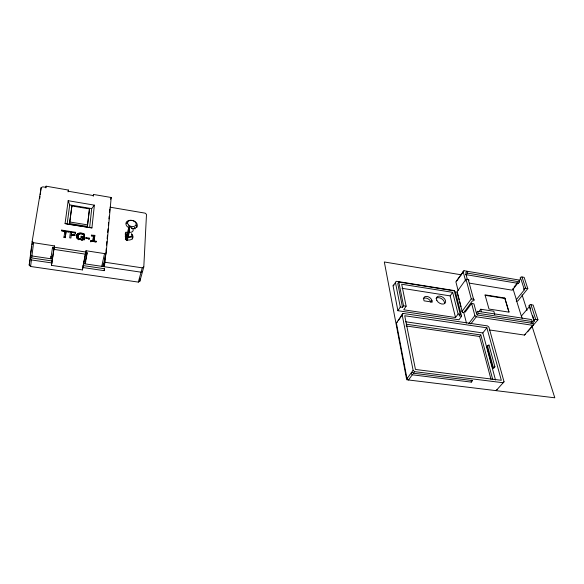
<?xml version="1.0" encoding="UTF-8"?>
<svg xmlns="http://www.w3.org/2000/svg" width="584" height="584" viewBox="0 0 584 584"><rect width="100%" height="100%" fill="white"/><g stroke="black" fill="none" stroke-linecap="round" stroke-linejoin="round"><path stroke-width="0.88" d="M104.587 268.312L104.135 270.655L82.592 267.479M76.519 237.053L76.65 235.695L76.964 238.352L76.635 236.44M77.073 237.739L79.731 239.477L83.373 239.696L84.147 239.498L84.454 236.783L81.293 236.279L81.212 236.987L83.183 237.294L82.87 239.601C74.416 241.243 78.037 229.388 84.403 235.126L84.293 235.739L83.643 235.279L83.76 234.666M77.789 237.119L78.044 235.308M106.2 252.704L104.558 253.595L101.74 266.333L103.361 265.443L106.2 252.704L111.186 197.494L93.579 194.472L93.535 195.603L68.233 191.223L68.386 190.063L46.085 186.194L45.895 187.354L42.851 186.829L41.157 187.581L32.171 241.323L29.2 265.107L30.587 266.479L138.335 282.101L139.853 281.211L143.795 266.961L146.496 214.386L145.146 213.153L109.996 207.174M139.853 281.211L139.999 278.502M128.56 232.162L128.925 226.796L129.663 226.913A3.811 2.664 14.5 0 1 133.218 230.206A3.811 2.664 14.5 0 1 129.298 232.279L128.56 232.162L126.494 240.557M129.663 226.913L129.298 232.279L127.246 240.586M125.268 236.608L125.764 232.812M103.864 265.676L105.302 256.157M103.93 265.851L104.207 264.61L104.018 266.676L105.01 262.252L105.828 253.222M105.989 251.419L106.237 248.711M106.565 245.097L106.894 241.484M107.135 238.776L107.463 235.162M107.712 232.454L108.033 228.848M108.361 225.234L108.609 222.526M108.938 218.912L109.179 216.204M109.507 212.591L109.836 208.984M103.361 265.443L103.529 263.654M96.177 241.258L96.053 241.856L94.097 241.55L94.681 235.972L91.345 235.753L91.469 235.148L94.798 235.374L94.221 240.951L96.177 241.258L96.105 241.98L90.995 241.177M90.958 241.061L92.914 241.367L93.542 235.958L91.389 235.921L91.469 235.148M92.914 241.367L93.542 235.958M104.135 270.655L104.507 268.37M68.175 200.706L69.708 204.896L67.138 224.088L91.929 227.899L94.374 205.152L68.175 200.706L65.065 223.555L66.445 223.913M91.075 240.462L90.878 241.783L91.075 240.462L93.038 240.769M89.615 227.723L91.717 208.605L94.374 205.152M89.191 238.119L88.994 239.418L89.111 238.812L85.906 238.308L85.987 237.615L89.191 238.119L89.067 238.725L85.87 238.221L85.987 237.615M85.622 252.93L86.03 250.748L104.558 253.595M52.107 260.785L51.436 265.37L82.475 269.918L86.03 250.748M82.475 269.918L82.986 265.873M87.388 226.409L89.476 208.911L71.905 205.962L69.547 223.519L87.388 226.409L89.476 208.911M84.293 235.739L84.512 234.221C82.001 232.512 76.65 232.184 76.54 236.308M84.403 235.126L84.512 234.221M84.03 240.104L84.454 236.783M82.87 239.601L83.183 237.294M74.934 234.834L74.825 235.44L71.277 234.877L71.379 234.272L74.934 234.834L74.847 235.549L71.292 234.987L71.182 235.6M75.438 233.644L75.635 232.315L70.503 231.498L70.394 232.111L75.526 232.928L75.635 232.315M30.587 266.479L31.419 259.938C29.996 259.223 29.682 255.938 31.667 257.953L52.37 261.012M31.667 257.953L33.609 242.71L32.171 241.323M39.792 198.297L40.019 196.516M40.245 194.727L41.157 187.581M75.548 233.031L71.62 232.41L70.905 238.024L69.686 237.827L70.503 231.498M69.328 231.315L69.226 231.928L61.634 230.716L61.729 230.103L69.328 231.315L69.24 232.031L66.05 231.527L65.196 237.754M69.547 223.519L71.905 205.962M45.88 187.953L46.085 186.194M66.05 231.527L65.299 237.141L64.072 236.951L63.97 237.564L64.831 231.33L61.634 230.819L61.729 230.103M52.129 260.712L52.064 261.143L54.414 245.901L33.609 242.71M51.436 265.37L54.414 245.901M51.151 256.507L50.823 258.763L52.575 247.142M68.073 191.888L68.386 190.063M29.2 265.107L30.091 259.763M30.383 257.982L30.682 256.201M64.729 231.943L64.831 231.33M31.857 246.543L30.514 254.58L31.923 255.953L52.669 259.041M32.156 244.754L32.449 242.966M71.511 233.023L71.62 232.41M76.811 234.98L76.701 235.586C78.052 232.673 82.147 233.498 84.395 234.834M77 234.98L77.11 234.367M77.438 234.476L77.548 233.87M78.008 234.082L78.125 233.476M77.424 238.907L77.541 238.301M77.811 236.505L78.263 234.812M77.884 237.666L77.898 236.505M78.577 234.41L78.154 235.418M78.701 233.812L78.811 233.198M78.088 238.148L77.993 237.053M78.03 239.396L78.139 238.783M78.862 234.71L78.979 234.104M78.402 238.571L78.198 237.535M79.475 233.892L79.358 234.505L79.942 234.388M79.49 233.666L79.606 233.052M78.833 238.922L78.511 237.958M78.76 239.783L78.869 239.177M79.373 239.214L78.942 238.316M80.38 233.637L80.497 233.031M80.023 239.447L80.139 238.834L79.482 238.608M81.373 233.739L81.49 233.133M81.293 236.279L81.096 237.593L81.183 236.892L84.337 237.389M80.789 239.608L80.899 238.995L82.986 238.995M82.213 233.914L82.329 233.308M82.198 234.637L82.308 234.031M81.541 240.396L81.65 239.79M81.942 239.703L82.052 239.097M83.008 234.155L83.118 233.549M82.424 239.681L82.541 239.075M82.424 240.396L82.541 239.79M83.731 234.461L83.848 233.856M93.236 196.239L93.579 194.472M83.271 264.88L85.454 253.784M87.111 252.419L85.045 263.851L87.198 252.996L85.636 252.762M94.681 235.972L94.798 235.374M94.097 241.55L94.221 240.951M110.683 199.261L111.186 197.494M125.845 239.411L128.925 226.796M138.335 282.101L142.255 267.852L143.795 266.961M393.069 285.81L396.368 281.298L453.994 290.525L455.359 291.671L461.594 316.221L458.951 319.769L397.901 310.695L393.069 285.81L394.054 285.014M461.594 316.221L459.119 315.856L460.243 314.345L454.308 290.876L398.777 281.992L397.784 283.576L402.522 307.352L400.296 307.016L397.901 310.695M402.522 307.352L403.544 305.79L398.777 281.992M406.135 306.177L403.748 309.805L455.513 317.535L458.111 314.017L452.673 292.343L401.683 284.226L406.135 306.177L403.544 305.79M472.478 380.33A1.387 0.686 -84.1 0 1 472.573 380.6L471.303 382.119L412.311 374.804L408.493 379.98L406.997 378.644L396.375 322.923L403.077 313.433L487.472 325.909L488.903 327.113L504.036 381.754L503.152 382.754L414.633 371.65L413.114 370.307L402.062 314.316M398.281 320.704L400.931 316.689L400.449 316.762L402.004 315.068M402.361 314.521L403.077 313.433M431.948 300.614L432.291 302.111L424.057 300.84L423.721 299.344A4.599 3.051 33.4 0 1 427.043 296.453A4.599 3.051 33.4 0 1 431.948 300.614L430.846 302.213A4.584 3.051 33.4 0 0 427.59 298.57A4.584 3.051 33.4 0 0 423.291 298.643M465.346 274.546L518.3 283.415L519.526 281.86L518.935 279.999L463.966 270.721L455.863 281.773L458.097 290.482M456.724 281.013L463.966 270.721M455.513 317.535L450.154 295.891L452.673 292.343M467.397 273.108L466.258 274.714L465.747 272.823L466.886 271.217L467.397 273.108L519.526 281.86M468.273 279.597L473.573 299.271A1.314 0.774 -14.2 0 1 474.128 300.249A1.314 0.774 -14.2 0 1 472.383 300.869L463.791 312.659L462.491 312.462L456.936 291.934L466.017 279.225L468.273 279.597A1.292 0.788 -14.6 0 1 468.631 280.794M406.997 378.644L413.114 370.307M412.311 374.804C410.275 373.614 411.837 371.285 413.472 373.227L414.633 371.65M461.937 311.513L471.281 298.906L466.017 279.225M530.907 323.105L532.214 321.58L531.564 319.565L477.727 311.316L476.347 312.871L473.923 303.841L471.638 303.49L465.2 312.111L464.944 311.111M468.791 323.536L474.865 315.594L471.638 303.49M479.157 311.294L480.734 309.235L493.816 311.25L494.772 314.586M489.282 329.923L524.454 335.07L533.601 324.478L533.272 323.463L477.07 314.944L478.281 313.36L477.727 311.316M470.755 324.003L476.296 316.791L532.82 325.317L533.601 324.478M514.044 287.102L517.417 282.824M519.096 280.685L520.782 278.546M517.826 283.16L512.285 290.182L469.266 283.123M491.02 379.418L479.61 336.479L480.822 334.953L406.23 324.229M495.517 380.045L482.822 332.946L486.895 327.814L404.727 315.74L415.458 369.46L501.32 380.301L486.895 327.814M530.528 308.848L529.695 306.25L521.337 316.097L516.249 299.723L524.403 289.81L521.059 279.415M520.526 278.473A1.263 0.745 -16.8 0 1 520.424 277.488A1.263 0.745 -16.8 0 1 522.008 276.991L524.14 277.349L527.797 288.613L517.92 300.84L516.256 301.424M487.428 345.684L486.808 346.443L492.684 368.219L493.626 368.343L494.918 366.832L488.983 345.049L487.428 345.684L493.327 367.467L492.684 368.219M488.151 346.064L488.983 345.049M532.185 323.572L534.418 320.959L532.754 315.769M527.586 331.822L537.937 319.762L533.148 305.06L530.973 304.709A1.299 0.73 -16.1 0 0 529.338 305.213A1.299 0.73 -16.1 0 0 529.433 306.184M497.006 389.659L496.123 390.659L504.036 381.754M524.454 335.07L525.235 334.223M396.375 322.923L397.397 322.039M142.598 271.297L141.065 272.188L83.337 263.603M493.327 367.467L494.918 366.832M413.472 373.227L472.573 380.6M406.048 325.96L479.61 336.479M405.632 321.777L482.822 332.946M82.965 265.545L104.565 268.742M31.419 259.938L52.064 262.983M50.925 256.478L52.721 256.748M84.111 261.435L85.899 261.705M102.937 264.253L104.733 264.523M458.111 314.017L460.243 314.345M105.01 262.252L142.255 267.852M54.232 247.207L85.892 252.047M52.509 247.704L54.1 247.944M478.281 313.36L532.214 321.58M53.91 249.368L85.571 254.186M534.418 320.959A1.314 0.723 -15.8 0 1 533.973 320.025A1.314 0.723 -15.8 0 1 535.732 319.426L537.937 319.762M471.281 298.906L473.573 299.271M402.04 288.306L450.154 295.891M485.187 295.329L504.985 298.504L509.014 311.936M65.065 223.555L91.929 227.899M125.45 234.126L127.626 234.476M504.722 298.008L485.005 294.847L489.005 309.053L508.963 312.141L504.722 298.008L504.985 298.504M69.803 221.993L87.68 224.898M128.108 232.512L125.925 232.162L125.392 239.623L127.589 239.973A5.263 3.708 14.3 0 0 132.524 238.433A5.263 3.708 14.3 0 0 131.677 234.191M461.404 274.838L384.323 261.975L406.698 379.761L554.8 397.806L531.966 325.96M524.403 289.81A1.277 0.737 -16.5 0 1 523.957 288.854A1.277 0.737 -16.5 0 1 525.651 288.255L527.797 288.613M69.708 204.896L91.717 208.605M516.49 283.101L518.3 283.415M80.139 238.834L80.899 238.995M474.865 315.594L476.296 316.791M456.936 291.934L457.491 292.891M522.008 276.991L525.651 288.255M530.973 304.709L535.732 319.426M529.111 305.906L533.834 320.616M522.067 294.796L527.016 310.374M512.92 288.525L516.409 299.745M521.497 316.119L522.3 318.703M480.734 309.235L481.42 311.747M476.522 312.9L477.07 314.944M466.09 274.684L467.441 279.729M480.822 334.953L492.779 379.68M463.105 271.48L465.645 281.013M463.791 312.659L466.47 323.091M457.71 293.737L459.228 299.694M459.666 301.395L460.973 306.505M462.054 310.754L462.491 312.462M395.383 282.094L400.296 307.016M471.303 382.119A1.387 0.686 -84.1 0 1 471.646 380.206M436.029 298.358A5.139 3.387 33.9 0 1 441.387 298.592A5.139 3.387 33.9 0 1 444.563 303.351M128.502 227.534A5.847 4.066 14.7 0 1 128.13 220.716A5.847 4.066 14.7 0 1 137.101 223.949A5.847 4.066 14.7 0 1 131.356 228.556M126.319 223.526A5.833 4.066 14.6 0 1 127.297 222.832M136.225 225.161A5.833 4.066 14.6 0 1 136.868 227.329M131.188 236.14A5.249 3.708 14.2 0 1 132.517 239.009M132.196 236.418A4.336 3.044 14.4 0 1 129.115 236.834M127.005 236.082A4.336 3.044 14.4 0 1 125.144 233.892M131.583 233.68A3.789 2.664 14.3 0 1 131.4 236.359A3.789 2.664 14.3 0 1 128.086 237.184M134.473 227.395A4.365 3.044 14.6 0 1 134.955 229.016M436.847 300.439A5.146 3.387 33.9 0 0 444.92 303.373A5.146 3.387 33.9 0 0 441.27 296.446A5.146 3.387 33.9 0 0 436.847 300.439M128.677 225.154A4.395 3.051 14.7 0 0 135.977 224.957A4.395 3.051 14.7 0 0 130.925 220.329A4.395 3.051 14.7 0 0 128.677 225.154"/></g></svg>
